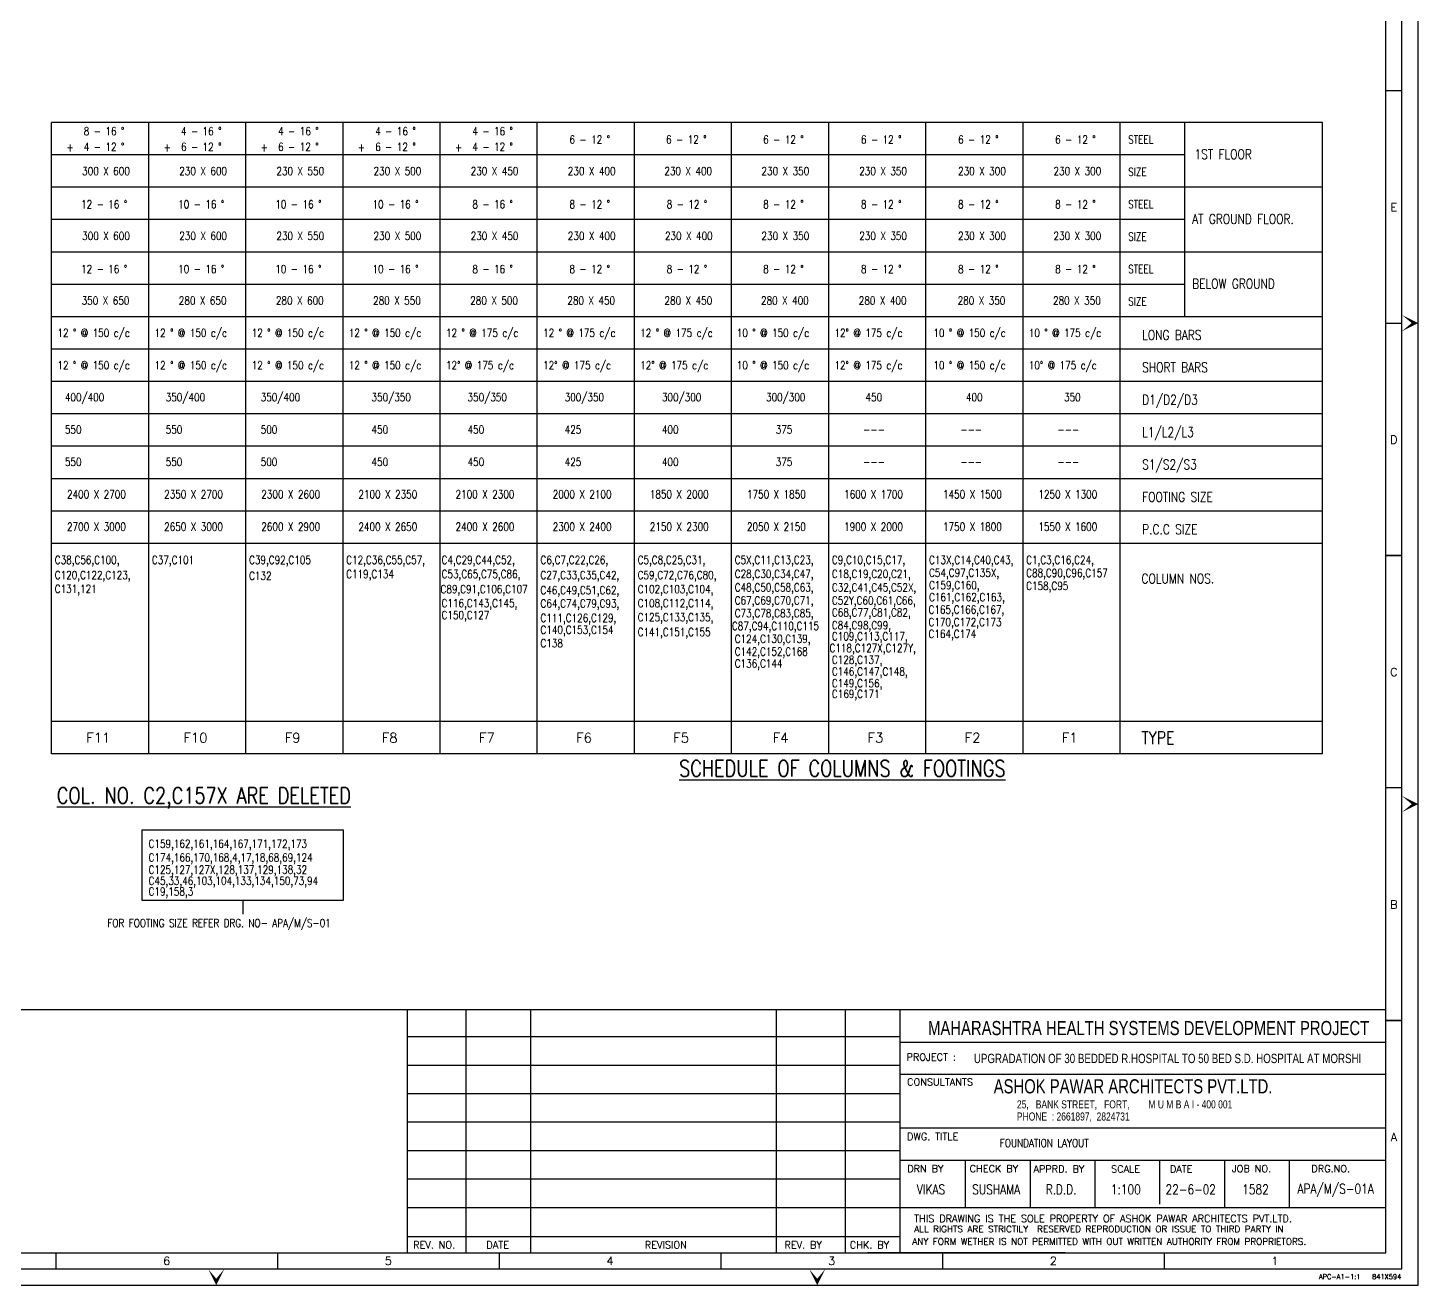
# Model space of a CAD drawing. Extents: x -135417 to 231627, y -456934 to -124458.
# Drawn here: x -62703 to -19762, y -396370 to -357535 of the extents above; entities that cross this region are included whole.
import ezdxf
from ezdxf.enums import TextEntityAlignment as Align

# ---------------------------------------------------------------- set-up
doc = ezdxf.new("R2010")
doc.units = 0
doc.header["$LTSCALE"] = 1000
doc.header["$MEASUREMENT"] = 0
doc.layers.get('0').update_dxf_attribs({"linetype": 'CONTINUOUS'})
for name, color, linetype in [('BEAM', 4, 'CONTINUOUS'), ('COL', 2, 'CONTINUOUS'), ('ECPL', 5, 'CONTINUOUS'), ('FOOT', 4, 'CONTINUOUS'), ('PNA', 5, 'CONTINUOUS'), ('PTEXT', 4, 'CONTINUOUS'), ('TEXT', 53, 'CONTINUOUS'), ('TEXT1', 1, 'CONTINUOUS'), ('TXT', 4, 'CONTINUOUS'), ('TXT1', 2, 'CONTINUOUS')]:
    doc.layers.add(name, color=color, linetype=linetype)
doc.styles.add('LETTERING', font='ARIAL.TTF', dxfattribs={"width": 0.75})
doc.styles.add('ROMAND', font='romand.shx')
doc.styles.add('ROMANS', font='r.shx', dxfattribs={"height": 250})

# ---------------------------------------------------------------- blocks, each defined once
blk = doc.blocks.new('FOLDER')
at = {"layer": 'PNA'}
for points in [[(-1250, 2500), (0, 0), (0, 1000)], [(1250, 2500), (0, 0), (0, 1000)]]:
    blk.add_solid(points, dxfattribs=at)
blk = doc.blocks.new('AMHSNA1')
at = {"color": 1}
for p, q in [((-185.1, 297.96), (-185.1, 322.98)), ((-185.1, 297.96), (-1006.57, 297.96)), ((-487.23, 222.92), (-487.23, 297.96)), ((-335.19, 297.96), (-335.19, 222.92)), ((-185.1, 222.92), (-185.1, 297.96)), ((-335.19, 287.95), (-185.1, 287.95)), ((-335.19, 278.12), (-185.1, 278.12)), ((-335.19, 261.53), (-185.1, 261.53)), ((-335.19, 251.53), (-185.1, 251.53)), ((-315.06, 251.53), (-315.06, 236.95)), ((-294.96, 251.53), (-294.96, 236.95)), ((-274.96, 251.53), (-274.96, 236.95)), ((-254.96, 251.53), (-254.96, 237.93)), ((-234.96, 251.53), (-234.96, 236.95)), ((-214.96, 251.53), (-214.96, 236.95)), ((-335.19, 236.95), (-185.1, 236.95)), ((-487.23, 227.92), (-335.19, 227.92)), ((-335.19, 222.92), (-185.1, 222.92))]:
    blk.add_line(p, q, dxfattribs=at)
at = {"color": 5}
for p, q in [((-469.22, 297.96), (-469.22, 222.92)), ((-449.26, 297.96), (-449.26, 222.92)), ((-373.41, 297.96), (-373.41, 222.92)), ((-352.11, 297.96), (-352.11, 222.92)), ((-487.23, 289.7), (-335.19, 289.7)), ((-487.23, 280.91), (-335.19, 280.91)), ((-487.23, 272.12), (-335.19, 272.12)), ((-487.23, 263.33), (-335.19, 263.33)), ((-487.23, 254.53), (-335.19, 254.53)), ((-487.23, 245.74), (-335.19, 245.74)), ((-487.23, 236.95), (-335.19, 236.95))]:
    blk.add_line(p, q, dxfattribs=at)
at = {"flags": 128}
blk.add_lwpolyline([(-1016.57, 212.91), (-175.1, 212.91), (-175.1, 807.25), (-1016.57, 807.25)], close=True, dxfattribs=at)
at = {"layer": 'ECPL'}
for p, q in [((-185.1, 581.87), (-180.1, 581.87)), ((-185.1, 510.08), (-180.1, 510.08)), ((-185.1, 438.29), (-180.1, 438.29)), ((-180.1, 438.29), (-185.1, 438.29)), ((-180.1, 366.5), (-185.1, 366.5)), ((-185.1, 294.71), (-180.1, 294.71)), ((-180.1, 294.71), (-185.1, 294.71)), ((-595.83, 222.92), (-595.83, 217.92)), ((-527.38, 222.92), (-527.38, 217.92)), ((-458.92, 222.92), (-458.92, 217.92)), ((-390.47, 222.92), (-390.47, 217.92)), ((-322.01, 222.92), (-322.01, 217.92)), ((-253.56, 222.92), (-253.56, 217.92))]:
    blk.add_line(p, q, dxfattribs=at)
at = {"layer": 'ECPL', "color": 1}
blk.add_line((-284.16, 222.92), (-345.19, 222.92), dxfattribs=at)
for points in [[(-1011.57, 217.92), (-180.1, 217.92), (-180.1, 802.25), (-1011.57, 802.25)], [(-1006.57, 222.92), (-185.1, 222.92), (-185.1, 797.25), (-1006.57, 797.25)]]:
    blk.add_lwpolyline(points, close=True, dxfattribs=at)
at = {"layer": 'ECPL', "yscale": 0.002001131732215182, "zscale": 0.002001131732215182, "rotation": 90}
for p, xscale in [((-175.1, 510.08), 0.002001131732215182), ((-175.1, 361.5), -0.002001131732215182)]:
    blk.add_blockref('FOLDER', p, dxfattribs=dict(at, xscale=xscale))
at = {"layer": 'ECPL', "xscale": 0.002001131732215182, "yscale": 0.002001131732215182, "zscale": 0.002001131732215182}
for p in [(-546.31, 212.91), (-360.7, 212.91)]:
    blk.add_blockref('FOLDER', p, dxfattribs=at)
at = {"layer": 'ECPL', "style": 'ROMANS'}
for s, height, p in [('E', 2.5, (-182.6, 545.85)), ('D', 2.5, (-182.6, 474.06)), ('C', 2.5, (-182.6, 402.27)), ('B', 2.5, (-182.6, 330.48)), ('A', 2.5, (-182.6, 258.69)), ('6', 2.5, (-561.62, 220.42)), ('5', 2.5, (-493.16, 220.42)), ('4', 2.5, (-424.7, 220.42)), ('3', 2.5, (-356.25, 220.42)), ('2', 2.5, (-287.79, 220.42)), ('1', 2.5, (-219.34, 220.42)), ('APC-A1-1:1', 1.501, (-199.34, 215.54)), ('841X594', 1.501, (-184.82, 215.54))]:
    blk.add_text(s, height=height, dxfattribs=at).set_placement(p, align=Align.MIDDLE)
at = {"layer": 'PTEXT', "style": 'ROMANS'}
for s, height, p in [('PROJECT : ', 2.197, (-333.13, 282.26)), ('CONSULTANTS', 2.1968, (-332.94, 274.56)), ('DWG. TITLE', 2.197, (-332.94, 257.73)), ('DRN BY', 2.197, (-332.91, 247.79)), ('CHECK BY', 2.197, (-313.61, 247.82)), ('APPRD. BY', 2.197, (-293.91, 247.72)), ('SCALE', 2.197, (-269.94, 247.72)), ('DATE', 2.197, (-251.79, 247.72)), ('JOB NO.', 2.197, (-232.64, 247.82)), ('DRG.NO.', 2.197, (-208.08, 247.82)), ('THIS DRAWING IS THE SOLE PROPERTY OF ASHOK PAWAR ARCHITECTS PVT.LTD.', 2.1968, (-330.75, 232.41)), ('ALL RIGHTS ARE STRICTILY  RESERVED REPRODUCTION OR ISSUE TO THIRD PARTY IN', 2, (-330.75, 229.26)), ('REV. NO.', 2.197, (-485.5, 224.27)), ('DATE', 2.197, (-462.86, 224.27)), ('REVISION', 2.197, (-413.95, 224.27)), ('REV. BY', 2.197, (-370.82, 224.27)), ('CHK. BY', 2.197, (-350.64, 224.27)), ('ANY FORM WETHER IS NOT PERMITTED WITH OUT WRITTEN AUTHORITY FROM PROPRIETORS.', 2, (-331.34, 225.41))]:
    blk.add_text(s, height=height, dxfattribs=at).set_placement(p)
at = {"layer": 'TEXT', "style": 'LETTERING', "width": 0.75}
for s, height, p in [('MAHARASHTRA HEALTH SYSTEMS DEVELOPMENT PROJECT', 4.375, (-326.47, 290.15)), ('UPGRADATION OF 30 BEDDED R.HOSPITAL TO 50 BED S.D. HOSPITAL AT MORSHI', 2.875, (-312.33, 281.51)), (' ASHOK PAWAR ARCHITECTS PVT.LTD.', 4.375, (-307.47, 272.15)), ('25,   BANK STREET,   FORT,        M U M B A I - 400 001', 2.5, (-299.02, 267.52)), ('PHONE  : 2661897,  2824731', 2.5, (-299.02, 263.77))]:
    blk.add_text(s, height=height, dxfattribs=at).set_placement(p)

msp = doc.modelspace()

# ---------------------------------------------------------------- linework, layer by layer
at = {"layer": 'BEAM', "color": 9}
for p, q in [((-22721.7912, -360460.3641), (-61967.4686, -360460.3641)), ((-61967.4686, -379953.7474), (-61967.4686, -360460.3641)), ((-58967.4686, -379953.7474), (-58967.4686, -360460.3641)), ((-55967.4686, -379953.7474), (-55967.4686, -360460.3641)), ((-52967.4686, -379953.7474), (-52967.4686, -360460.3641)), ((-49967.4686, -379953.7474), (-49967.4686, -360460.3641)), ((-46967.4686, -379953.7474), (-46967.4686, -360460.3641)), ((-43967.4686, -379953.7474), (-43967.4686, -360460.3641)), ((-40967.4686, -379953.7474), (-40967.4686, -360460.3641)), ((-37967.4686, -379953.7474), (-37967.4686, -360460.3641)), ((-37967.4686, -379953.7474), (-37967.4686, -360460.3641)), ((-34967.4686, -379953.7474), (-34967.4686, -360460.3641)), ((-31967.4686, -379953.7474), (-31967.4686, -360460.3641)), ((-28967.4686, -379953.7474), (-28967.4686, -360460.3641)), ((-26967.4686, -366460.3641), (-26967.4686, -360460.3641)), ((-26967.4686, -361460.3641), (-61967.4686, -361460.3641)), ((-22721.7912, -362460.3641), (-61967.4686, -362460.3641)), ((-26967.4686, -363460.3641), (-61967.4686, -363460.3641)), ((-22721.7912, -364460.3641), (-61967.4686, -364460.3641)), ((-26967.4686, -365460.3641), (-61967.4686, -365460.3641)), ((-22721.7912, -366460.3641), (-61967.4686, -366460.3641)), ((-22721.7912, -367460.3641), (-61967.4686, -367460.3641)), ((-22721.7912, -368460.3641), (-61967.4686, -368460.3641)), ((-22721.7912, -369460.3641), (-61967.4686, -369460.3641)), ((-22721.7912, -370460.3641), (-61967.4686, -370460.3641)), ((-22721.7912, -371460.3641), (-61967.4686, -371460.3641)), ((-22721.7912, -372460.3641), (-61967.4686, -372460.3641)), ((-22721.7912, -373460.3641), (-61967.4686, -373460.3641)), ((-22721.7912, -378960.3641), (-61967.4686, -378960.3641))]:
    msp.add_line(p, q, dxfattribs=at)
at = {"layer": 'BEAM'}
for p, q in [((-22721.7912, -362460.3641), (-48967.4686, -362460.3641)), ((-22721.7912, -364460.3641), (-48967.4686, -364460.3641)), ((-22721.7912, -371460.3641), (-61967.4686, -371460.3641))]:
    msp.add_line(p, q, dxfattribs=at)
at = {"layer": 'COL'}
for q in [(-22721.7912, -360460.3641), (-61967.4686, -379953.7474)]:
    msp.add_line((-22721.7912, -379953.7474), q, dxfattribs=at)
at = {"layer": 'FOOT'}
msp.add_line((-56066.89, -384486.267), (-56066.89, -384914.3316), dxfattribs=at)
msp.add_lwpolyline([(-59169.4081, -382301.6499), (-52964.3718, -382301.6499), (-52964.3718, -384486.267), (-59169.4081, -384486.267)], close=True, dxfattribs=at)

# ---------------------------------------------------------------- block references
at = {"xscale": 100, "yscale": 100, "zscale": 100}
msp.add_blockref('AMHSNA1', (-2252.6934, -417661.6697), dxfattribs=at)

# ---------------------------------------------------------------- texts
at = {"layer": 'TEXT', "linetype": 'CONTINUOUS', "width": 0.8}
for s, height, style, p in [('STEEL', 250, 'ROMANS', (-28719.2331, -361110.6261)), ('1ST FLOOR', 300, 'ROMAND', (-26674.2331, -361590.2307)), ('SIZE', 250, 'ROMANS', (-28719.2331, -362110.6261)), ('STEEL', 250, 'ROMANS', (-28719.2331, -363110.6261)), ('AT GROUND FLOOR.', 300, 'ROMAND', (-26739.8392, -363590.2307)), ('SIZE', 250, 'ROMANS', (-28719.2331, -364110.6261)), ('STEEL', 250, 'ROMANS', (-28719.2331, -365110.6261)), ('BELOW GROUND', 300, 'ROMAND', (-26739.8392, -365590.2307)), ('SIZE', 250, 'ROMANS', (-28719.2331, -366110.6261)), ('LONG BARS', 300, 'ROMAND', (-28288.7236, -367173.3196)), ('SHORT BARS', 300, 'ROMAND', (-28288.7236, -368173.3196)), ('D1/D2/D3', 300, 'ROMAND', (-28288.7236, -369173.3196)), ('L1/L2/L3', 300, 'ROMAND', (-28288.7236, -370173.3196)), ('S1/S2/S3', 300, 'ROMAND', (-28284.0763, -371173.3196)), ('FOOTING SIZE', 300, 'ROMAND', (-28288.7236, -372173.3196)), ('P.C.C SIZE', 300, 'ROMAND', (-28288.7236, -373173.3196)), ('C38,C56,C100,', 250, 'ROMANS', (-61869.2338, -374095.9756)), ('C37,C101', 250, 'ROMANS', (-58869.2338, -374095.9756)), ('C39,C92,C105', 250, 'ROMANS', (-55869.2338, -374095.9756)), ('C12,C36,C55,C57,', 250, 'ROMANS', (-52869.2338, -374095.9756)), ('C4,C29,C44,C52,', 250, 'ROMANS', (-49923.9988, -374095.9756)), ('C6,C7,C22,C26,', 250, 'ROMANS', (-46869.2338, -374095.9756)), ('C5,C8,C25,C31,', 250, 'ROMANS', (-43869.2338, -374095.9756)), ('C5X,C11,C13,C23,', 250, 'ROMANS', (-40869.2338, -374095.9756)), ('C9,C10,C15,C17,', 250, 'ROMANS', (-37869.2338, -374095.9756)), ('C13X,C14,C40,C43,', 250, 'ROMANS', (-34869.2338, -374095.9756)), ('C1,C3,C16,C24,', 250, 'ROMANS', (-31869.2338, -374095.9756)), ('C120,C122,C123,', 250, 'ROMANS', (-61869.2338, -374563.0057)), ('C132', 250, 'ROMANS', (-55869.2338, -374585.4093)), ('C119,C134', 250, 'ROMANS', (-52869.2338, -374530.0355)), ('C53,C65,C75,C86,', 250, 'ROMANS', (-49923.9988, -374530.0353)), ('C27,C33,C35,C42,', 250, 'ROMANS', (-46869.2338, -374563.0054)), ('C59,C72,C76,C80,', 250, 'ROMANS', (-43869.2338, -374563.0054)), ('C28,C30,C34,C47,', 250, 'ROMANS', (-40869.2338, -374526.8024)), ('C18,C19,C20,C21,', 250, 'ROMANS', (-37869.2338, -374526.8024)), ('C54,C97,C135X,', 250, 'ROMANS', (-34869.2338, -374491.6223)), ('C88,C90,C96,C157', 250, 'ROMANS', (-31869.2338, -374497.6916)), ('COLUMN NOS.', 300, 'ROMAND', (-28306.1576, -374695.58)), ('C131,121', 250, 'ROMANS', (-61869.2338, -374990.2556)), ('C89,C91,C106,C107', 250, 'ROMANS', (-49956.8575, -374997.0655)), ('C46,C49,C51,C62,', 250, 'ROMANS', (-46869.2338, -375030.0355)), ('C102,C103,C104,', 250, 'ROMANS', (-43869.2338, -374997.0653)), ('C48,C50,C58,C63,', 250, 'ROMANS', (-40869.2338, -374942.8135)), ('C32,C41,C45,C52X,', 250, 'ROMANS', (-37869.2338, -374943.0195)), ('C159,C160,', 250, 'ROMANS', (-34869.2338, -374875.8052)), ('C158,C95', 250, 'ROMANS', (-31869.2338, -374896.0069)), ('C116,C143,C145,', 250, 'ROMANS', (-49923.9988, -375431.1256)), ('C116,C143,C145,', 250, 'ROMANS', (-49923.9988, -375431.1256)), ('C64,C74,C79,C93,', 250, 'ROMANS', (-46869.2338, -375439.3343)), ('C108,C112,C114,', 250, 'ROMANS', (-43869.2338, -375431.1252)), ('C67,C69,C70,C71,', 250, 'ROMANS', (-40869.2338, -375344.4215)), ('C52Y,C60,C61,C66,', 250, 'ROMANS', (-37869.2338, -375348.3779)), ('C161,C162,C163,', 250, 'ROMANS', (-34869.2338, -375245.132)), ('C150,C127', 250, 'ROMANS', (-49923.9988, -375797.8315)), ('C111,C126,C129,', 250, 'ROMANS', (-46869.2338, -375888.012)), ('C125,C133,C135,', 250, 'ROMANS', (-43869.2338, -375865.1851)), ('C73,C78,C83,C85,', 250, 'ROMANS', (-40869.2338, -375740.0615)), ('C68,C77,C81,C82,', 250, 'ROMANS', (-37869.2338, -375717.0158)), ('C165,C166,C167,', 250, 'ROMANS', (-34884.8635, -375630.2987)), ('C140,C153,C154', 250, 'ROMANS', (-46869.2338, -376253.1571)), ('C141,C151,C155', 250, 'ROMANS', (-43869.2338, -376321.316)), ('C87,C94,C110,C115', 250, 'ROMANS', (-40957.068, -376135.7018)), ('C84,C98,C99,', 250, 'ROMANS', (-37869.2338, -376112.6563)), ('C170,C172,C173', 250, 'ROMANS', (-34884.8635, -376014.8533)), ('C164,C174', 250, 'ROMANS', (-34884.8635, -376379.7658)), ('C138', 250, 'ROMANS', (-46869.2338, -376666.6465)), ('C124,C130,C139,', 250, 'ROMANS', (-40869.2338, -376531.3421)), ('C118,C127X,C127Y,', 250, 'ROMANS', (-37942.4283, -376816.2303)), ('C109,C113,C117,', 250, 'ROMANS', (-37869.2338, -376453.5599)), ('C142,C152,C168', 250, 'ROMANS', (-40869.2338, -376926.9826)), ('C128,C137,', 250, 'ROMANS', (-37869.2338, -377178.9006)), ('C136,C144', 250, 'ROMANS', (-40869.2338, -377294.5286)), ('C146,C147,C148,', 250, 'ROMANS', (-37869.2338, -377541.5709)), ('C149,C156,', 250, 'ROMANS', (-37869.2338, -377904.2412)), ('C169,C171', 250, 'ROMANS', (-37869.2338, -378233.9416)), ('%%UCOL. NO. C2,C157X ARE DELETED', 500, 'ROMANS', (-61807.914, -381495.1953)), ('C159,162,161,164,167,171,172,173', 250, 'ROMANS', (-58972.8199, -382861.6396)), ('C174,166,170,168,4,17,18,68,69,124', 250, 'ROMANS', (-58972.8199, -383286.7305)), ('C125,127,127X,128,137,129,138,32', 250, 'ROMANS', (-58972.8199, -383662.7726)), ('C45,33,46,103,104,133,134,150,73,94', 250, 'ROMANS', (-58972.8199, -384006.1154)), ('C19,158,3', 250, 'ROMANS', (-58972.8199, -384336.6685)), ('FOR FOOTING SIZE REFER DRG. NO- APA/M/S-01', 250, 'ROMANS', (-60245.4568, -385311.3679))]:
    msp.add_text(s, height=height, dxfattribs=dict(at, style=style)).set_placement(p)
at = {"layer": 'TEXT1', "style": 'ROMAND'}
for s, p in [('F11', (-60524.8352, -379463.6089)), ('F10', (-57524.8352, -379463.6089)), ('F9', (-54524.8352, -379463.6089)), ('F8', (-51524.8352, -379463.6089)), ('F7', (-48524.8352, -379463.6089)), ('F6', (-45524.8352, -379463.6089)), ('F5', (-42524.8352, -379463.6089)), ('F4', (-39451.8795, -379463.6089)), ('F3', (-36524.8352, -379463.6089)), ('F2', (-33524.8352, -379463.6089)), ('F1', (-30524.8352, -379463.6089))]:
    msp.add_text(s, height=300, dxfattribs=at).set_placement(p, align=Align.MIDDLE)
at = {"layer": 'TEXT1', "width": 0.8}
for s, height, style, p in [('TYPE', 400, 'ROMAND', (-28306.9627, -379664.8737)), ('%%USCHEDULE OF COLUMNS & FOOTINGS', 500, 'ROMANS', (-42587.5829, -380657.0054))]:
    msp.add_text(s, height=height, dxfattribs=dict(at, style=style)).set_placement(p)
at = {"layer": 'TXT', "linetype": 'BYBLOCK', "style": 'ROMANS', "width": 0.8}
for s, p in [('8 - 16 %%127', (-60347.442, -360728.4699)), ('4 - 16 %%127', (-57347.442, -360728.4699)), ('4 - 16 %%127', (-54347.442, -360728.4699)), ('4 - 16 %%127', (-51347.442, -360728.4699)), ('4 - 16 %%127', (-48347.442, -360728.4699)), ('4 - 12 %%127', (-60347.442, -361212.5965)), ('6 - 12 %%127', (-57347.442, -361212.5965)), ('6 - 12 %%127', (-54347.442, -361212.5965)), ('6 - 12 %%127', (-51347.442, -361212.5965)), ('4 - 12 %%127', (-48347.442, -361212.5965)), ('6 - 12 %%127', (-45347.442, -360986.8395)), ('6 - 12 %%127', (-42366.0188, -360986.8395)), ('6 - 12 %%127', (-39366.0188, -360986.8395)), ('6 - 12 %%127', (-36347.442, -360986.8395)), ('6 - 12 %%127', (-33347.442, -360986.8395)), ('6 - 12 %%127', (-30347.442, -360986.8395)), ('+', (-61398.8648, -361227.7884)), ('+', (-58398.8648, -361227.7884)), ('+', (-55398.8648, -361227.7884)), ('+', (-52398.8648, -361227.7884)), ('+', (-49398.8648, -361227.7884)), ('300 X 600', (-60288.2851, -361960.5777)), ('230 X 600', (-57288.2851, -361960.5777)), ('230 X 550', (-54288.2851, -361960.5777)), ('230 X 500', (-51288.2851, -361960.5777)), ('230 X 450', (-48288.2851, -361960.5777)), ('230 X 400', (-45288.2851, -361960.5777)), ('230 X 400', (-42306.8619, -361960.5777)), ('230 X 350', (-39306.8619, -361960.5777)), ('230 X 350', (-36288.2851, -361960.5777)), ('230 X 300', (-33234.61, -361960.5777)), ('230 X 300', (-30288.2851, -361960.5777)), ('12 - 16 %%127', (-60347.442, -362986.8395)), ('10 - 16 %%127', (-57347.442, -362986.8395)), ('10 - 16 %%127', (-54347.442, -362986.8395)), ('10 - 16 %%127', (-51347.442, -362986.8395)), ('8 - 16 %%127', (-48347.442, -362986.8395)), ('8 - 12 %%127', (-45347.442, -362986.8395)), ('8 - 12 %%127', (-42347.442, -362986.8395)), ('8 - 12 %%127', (-39366.0188, -362986.8395)), ('8 - 12 %%127', (-36347.442, -362986.8395)), ('8 - 12 %%127', (-33347.442, -362986.8395)), ('8 - 12 %%127', (-30347.442, -362986.8395)), ('300 X 600', (-60288.2851, -363960.5777)), ('230 X 600', (-57288.2851, -363960.5777)), ('230 X 550', (-54288.2851, -363960.5777)), ('230 X 500', (-51288.2851, -363960.5777)), ('230 X 450', (-48288.2851, -363960.5777)), ('230 X 400', (-45288.2851, -363960.5777)), ('230 X 400', (-42288.2851, -363960.5777)), ('230 X 350', (-39306.8619, -363960.5777)), ('230 X 350', (-36288.2851, -363960.5777)), ('230 X 300', (-33234.61, -363960.5777)), ('230 X 300', (-30288.2851, -363960.5777)), ('12 - 16 %%127', (-60347.442, -364986.8395)), ('10 - 16 %%127', (-57347.442, -364986.8395)), ('10 - 16 %%127', (-54347.442, -364986.8395)), ('10 - 16 %%127', (-51347.442, -364986.8395)), ('8 - 16 %%127', (-48347.442, -364986.8395)), ('8 - 12 %%127', (-45347.442, -364986.8395)), ('8 - 12 %%127', (-42347.442, -364986.8395)), ('8 - 12 %%127', (-39366.0188, -364986.8395)), ('8 - 12 %%127', (-36347.442, -364986.8395)), ('8 - 12 %%127', (-33347.442, -364986.8395)), ('8 - 12 %%127', (-30347.442, -364986.8395)), ('350 X 650', (-60302.4377, -365960.5777)), ('280 X 650', (-57302.4377, -365960.5777)), ('280 X 600', (-54302.4377, -365960.5777)), ('280 X 550', (-51302.4377, -365960.5777)), ('280 X 500', (-48302.4377, -365960.5777)), ('280 X 450', (-45302.4377, -365960.5777)), ('280 X 450', (-42302.4377, -365960.5777)), ('280 X 400', (-39321.0145, -365960.5777)), ('280 X 400', (-36302.4377, -365960.5777)), ('280 X 350', (-33248.7626, -365960.5777)), ('280 X 350', (-30302.4377, -365960.5777))]:
    msp.add_text(s, height=250, dxfattribs=at).set_placement(p, align=Align.MIDDLE)
for s, p in [('12 %%127 @ 150 c/c', (-61788.9442, -367083.2731)), ('12 %%127 @ 150 c/c', (-58788.9442, -367083.2731)), ('12 %%127 @ 150 c/c', (-55788.9442, -367083.2731)), ('12 %%127 @ 150 c/c', (-52788.9442, -367083.2731)), ('12 %%127 @ 175 c/c', (-49788.9442, -367083.2731)), ('12 %%127 @ 175 c/c', (-46788.9442, -367083.2731)), ('12 %%127 @ 175 c/c', (-43788.9442, -367083.2731)), ('10 %%127 @ 150 c/c', (-40807.521, -367083.2731)), ('12%%127 @ 175 c/c', (-37788.9442, -367083.2731)), ('10 %%127 @ 150 c/c', (-34735.2691, -367083.2731)), ('10 %%127 @ 175 c/c', (-31788.9442, -367083.2731)), ('12 %%127 @ 150 c/c', (-61788.9442, -368083.2731)), ('12 %%127 @ 150 c/c', (-58788.9442, -368083.2731)), ('12 %%127 @ 150 c/c', (-55788.9442, -368083.2731)), ('12 %%127 @ 150 c/c', (-52788.9442, -368083.2731)), ('12%%127 @ 175 c/c', (-49788.9442, -368083.2731)), ('12%%127 @ 175 c/c', (-46788.9442, -368083.2731)), ('12%%127 @ 175 c/c', (-43788.9442, -368083.2731)), ('10 %%127 @ 150 c/c', (-40807.521, -368083.2731)), ('12%%127 @ 175 c/c', (-37788.9442, -368083.2731)), ('10 %%127 @ 150 c/c', (-34735.2691, -368083.2731)), ('10%%127 @ 175 c/c', (-31788.9442, -368083.2731)), ('400/400', (-61557.5534, -369068.7238)), ('350/400', (-58443.5875, -369068.7238)), ('350/400', (-55509.6186, -369068.7238)), ('350/350', (-52089.3795, -369068.7238)), ('350/350', (-49122.3921, -369068.7238)), ('300/350', (-46122.3917, -369068.7238)), ('300/300', (-43118.6626, -369068.7238)), ('300/300', (-39904.174, -369068.7238)), ('450', (-36832.2853, -369068.7238)), ('400', (-33728.8331, -369068.7238)), ('350', (-30700.1191, -369068.7238)), ('550', (-61557.5534, -370068.7238)), ('550', (-58443.5875, -370068.7238)), ('500', (-55509.6186, -370068.7238)), ('450', (-52089.3795, -370068.7238)), ('450', (-49122.3921, -370068.7238)), ('425', (-46122.3917, -370068.7238)), ('400', (-43118.6626, -370068.7238)), ('375', (-39602.5476, -370068.7238)), (' ---', (-37039.4478, -370068.7238)), (' ---', (-34039.4478, -370068.7238)), (' ---', (-31039.4478, -370068.7238)), ('550', (-61557.5534, -371068.7238)), ('550', (-58443.5875, -371068.7238)), ('500', (-55509.6186, -371068.7238)), ('450', (-52089.3795, -371068.7238)), ('450', (-49122.3921, -371068.7238)), ('425', (-46122.3917, -371068.7238)), ('400', (-43118.6626, -371068.7238)), ('375', (-39602.5476, -371068.7238)), (' ---', (-37039.4478, -371068.7238)), (' ---', (-34039.4478, -371068.7238)), (' ---', (-31039.4478, -371068.7238)), ('2400 X 2700', (-61492.4116, -372068.7238)), ('2350 X 2700', (-58492.4116, -372068.7238)), ('2300 X 2600', (-55492.4116, -372068.7238)), ('2100 X 2350', (-52492.4116, -372068.7238)), ('2100 X 2300', (-49492.4116, -372068.7238)), ('2000 X 2100', (-46492.4116, -372068.7238)), ('1850 X 2000', (-43492.4116, -372068.7238)), ('1750 X 1850', (-40492.4116, -372068.7238)), ('1600 X 1700', (-37492.4116, -372068.7238)), ('1450 X 1500', (-34438.7365, -372068.7238)), ('1250 X 1300', (-31492.4116, -372068.7238)), ('2700 X 3000', (-61492.4116, -373068.7238)), ('2650 X 3000', (-58492.4116, -373068.7238)), ('2600 X 2900', (-55492.4116, -373068.7238)), ('2400 X 2650', (-52492.4116, -373068.7238)), ('2400 X 2600', (-49492.4116, -373068.7238)), ('2300 X 2400', (-46492.4116, -373068.7238)), ('2150 X 2300', (-43492.4116, -373068.7238)), ('2050 X 2150', (-40492.4116, -373068.7238)), ('1900 X 2000', (-37492.4116, -373068.7238)), ('1750 X 1800', (-34438.7365, -373068.7238)), ('1550 X 1600', (-31492.4116, -373068.7238))]:
    msp.add_text(s, height=250, dxfattribs=at).set_placement(p)
at = {"layer": 'TXT1', "style": 'ROMAND', "width": 0.8}
msp.add_text('FOUNDATION LAYOUT ', height=250, dxfattribs=at).set_placement((-32682.2343, -392106.3558))
for s, p in [('VIKAS', (-34811.3572, -393413.2787)), ('SUSHAMA', (-32798.709, -393413.2787)), ('R.D.D.', (-30788.8692, -393413.2787)), ('1:100', (-28788.8692, -393413.2787)), ('22-6-02', (-26788.8692, -393413.2787)), ('1582', (-24788.8692, -393413.2787)), ('APA/M/S-01A', (-22308.7851, -393413.2787))]:
    msp.add_text(s, height=300, dxfattribs=at).set_placement(p, align=Align.MIDDLE)

doc.saveas('drawing.dxf')
